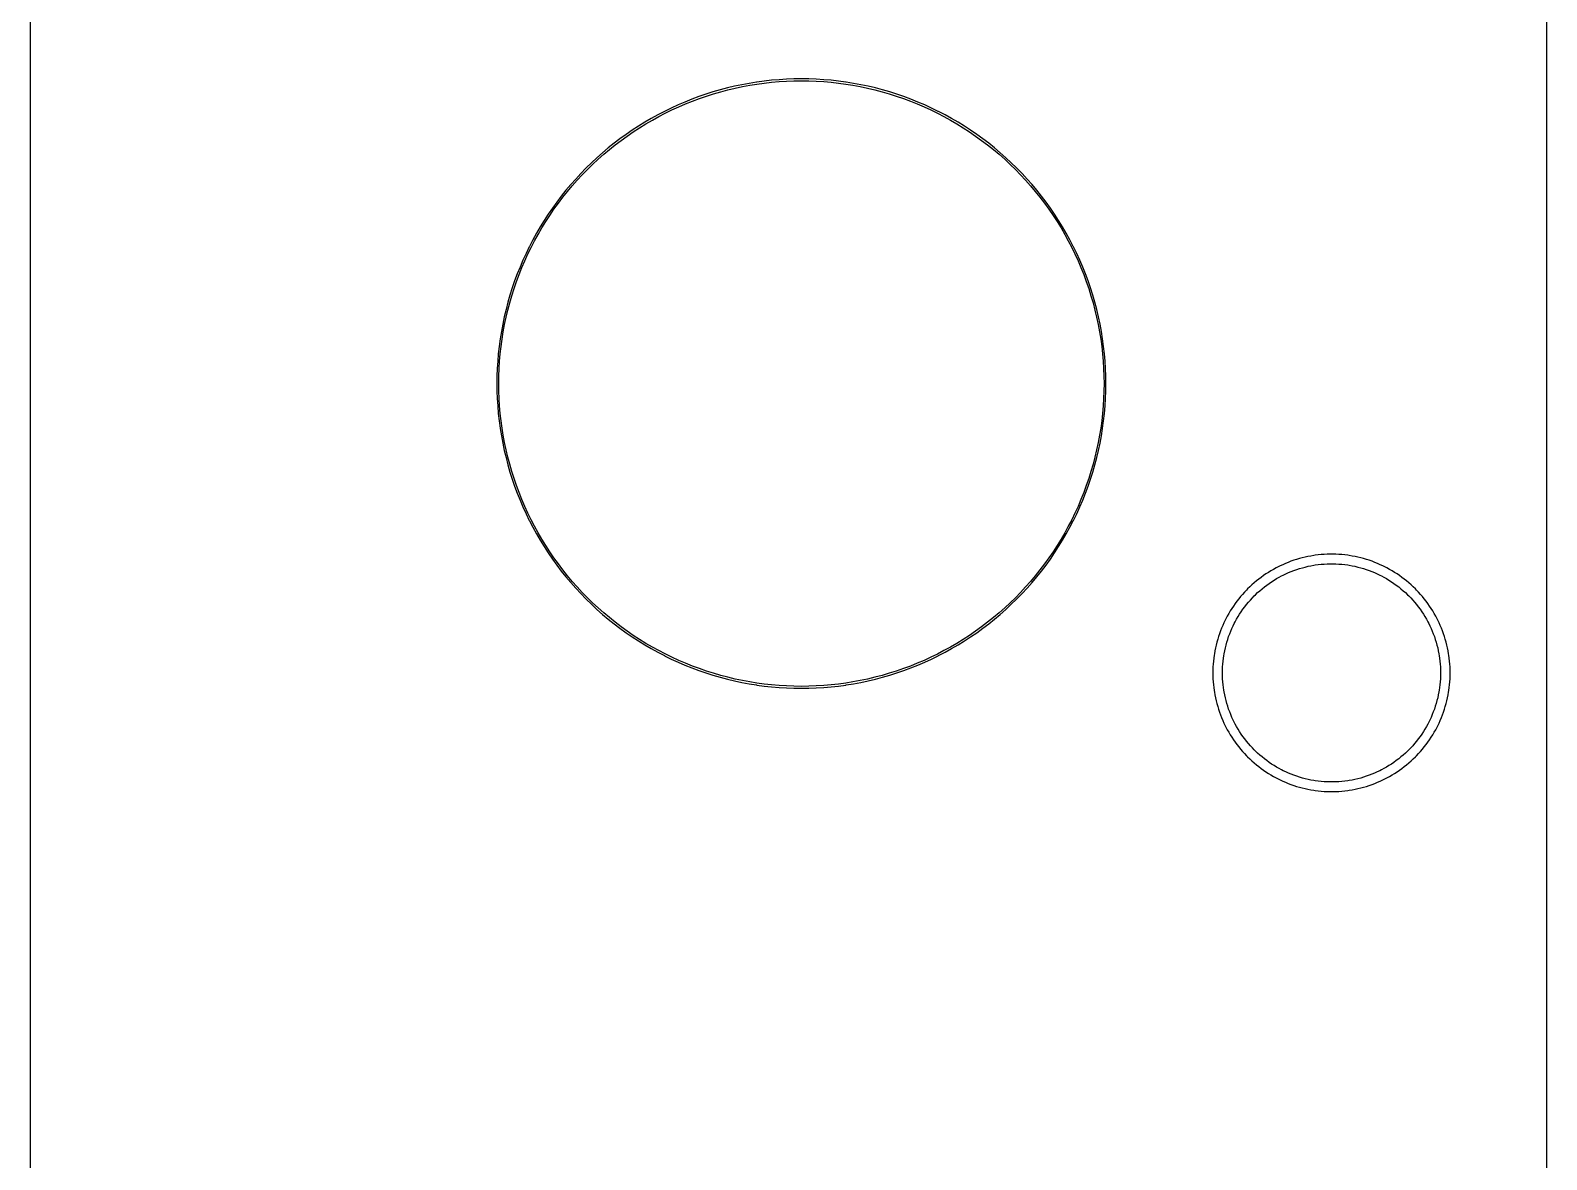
# Model space of a CAD drawing. Extents: x 1 to 21, y 9 to 138.
# Drawn here: x 1.35 to 21.33, y 31.62 to 46.5 of the extents above; entities that cross this region are included whole.
import ezdxf

# ---------------------------------------------------------------- set-up
doc = ezdxf.new("R2010")
doc.units = 0

msp = doc.modelspace()

# ---------------------------------------------------------------- linework, layer by layer
at = {"color": 5, "true_color": 0x0000ff}
msp.add_polyline3d([(21.33244, 9.25398, 0), (21.33244, 137.7541, 0), (1.35229, 137.7541, 0), (1.35229, 9.25398, 0), (21.33244, 9.25398, 0)], close=True, dxfattribs=at)
at = {"color": 34, "true_color": 0x008000}
for points in [[(1.3523, 9.25398, 0), (21.33244, 9.25398, 0), (21.33244, 137.75411, 0), (1.3523, 137.75411, 0), (1.3523, 9.25398, 0)], [(11.41425, 45.85538, 0), (11.31595, 45.85182, 0), (11.21816, 45.84573, 0), (11.12012, 45.83734, 0), (11.02258, 45.82668, 0), (10.9253, 45.81347, 0), (10.92137, 45.81285, 0), (10.8246, 45.7971, 0), (10.72808, 45.77906, 0), (10.63207, 45.75874, 0), (10.53656, 45.73614, 0), (10.44157, 45.71125, 0), (10.34733, 45.68381, 0), (10.25361, 45.6541, 0), (10.1609, 45.62209, 0), (10.06869, 45.58806, 0), (9.97776, 45.55148, 0), (9.88734, 45.51287, 0), (9.79818, 45.47198, 0), (9.71005, 45.4288, 0), (9.70651, 45.42699, 0), (9.61913, 45.38178, 0), (9.53328, 45.33454, 0), (9.44844, 45.28526, 0), (9.36488, 45.2337, 0), (9.28257, 45.18011, 0), (9.20154, 45.12448, 0), (9.12205, 45.06708, 0), (9.04382, 45.00764, 0), (8.96737, 44.94617, 0), (8.89218, 44.88318, 0), (8.81852, 44.8179, 0), (8.74663, 44.7511, 0), (8.67628, 44.68277, 0), (8.67347, 44.67996, 0), (8.60515, 44.60961, 0), (8.53834, 44.53772, 0), (8.47307, 44.46406, 0), (8.41006, 44.38888, 0), (8.34861, 44.31243, 0), (8.28917, 44.23419, 0), (8.23176, 44.15469, 0), (8.17614, 44.07367, 0), (8.12255, 43.99137, 0), (8.07098, 43.9078, 0), (8.02171, 43.82297, 0), (7.97446, 43.73712, 0), (7.92925, 43.64974, 0), (7.92745, 43.6462, 0), (7.88427, 43.55806, 0), (7.84337, 43.46891, 0), (7.80477, 43.37848, 0), (7.76819, 43.28755, 0), (7.73415, 43.19535, 0), (7.70215, 43.10264, 0), (7.67243, 43.00891, 0), (7.645, 42.91468, 0), (7.62011, 42.81968, 0), (7.5975, 42.72418, 0), (7.57718, 42.62817, 0), (7.55915, 42.53165, 0), (7.5434, 42.43487, 0), (7.54278, 42.43095, 0), (7.52957, 42.33367, 0), (7.5189, 42.23613, 0), (7.51052, 42.13809, 0), (7.50442, 42.0403, 0), (7.50087, 41.942, 0), (7.4996, 41.84395, 0), (7.50087, 41.74591, 0), (7.50442, 41.64761, 0), (7.51052, 41.54981, 0), (7.5189, 41.45178, 0), (7.52957, 41.35423, 0), (7.54278, 41.25696, 0), (7.5434, 41.25304, 0), (7.55915, 41.15626, 0), (7.57718, 41.05974, 0), (7.5975, 40.96373, 0), (7.62011, 40.86822, 0), (7.645, 40.77323, 0), (7.67243, 40.679, 0), (7.70215, 40.58527, 0), (7.73415, 40.49255, 0), (7.76819, 40.40036, 0), (7.80477, 40.30943, 0), (7.84337, 40.219, 0), (7.88427, 40.12984, 0), (7.92745, 40.04171, 0), (7.92925, 40.03817, 0), (7.97446, 39.95079, 0), (8.02171, 39.86493, 0), (8.07098, 39.78011, 0), (8.12255, 39.69654, 0), (8.17614, 39.61424, 0), (8.23176, 39.53322, 0), (8.28917, 39.45371, 0), (8.34861, 39.37548, 0), (8.41006, 39.29903, 0), (8.47307, 39.22385, 0), (8.53834, 39.15019, 0), (8.60515, 39.0783, 0), (8.67347, 39.00795, 0), (8.67628, 39.00513, 0), (8.74663, 38.93681, 0), (8.81852, 38.87001, 0), (8.89218, 38.80473, 0), (8.96737, 38.74174, 0), (9.04382, 38.68027, 0), (9.12205, 38.62083, 0), (9.20154, 38.56342, 0), (9.28257, 38.5078, 0), (9.36488, 38.45421, 0), (9.44844, 38.40265, 0), (9.53328, 38.35337, 0), (9.61913, 38.30613, 0), (9.6194, 38.30599, 0), (9.70651, 38.26092, 0), (9.71005, 38.25911, 0), (9.79818, 38.21593, 0), (9.88734, 38.17504, 0), (9.97776, 38.13642, 0), (10.06869, 38.09985, 0), (10.1609, 38.06582, 0), (10.25361, 38.03381, 0), (10.34733, 38.0041, 0), (10.44157, 37.97666, 0), (10.53656, 37.95177, 0), (10.63207, 37.92917, 0), (10.72808, 37.90885, 0), (10.8246, 37.89081, 0), (10.92137, 37.87506, 0), (10.9253, 37.87444, 0), (11.02258, 37.86123, 0), (11.12012, 37.85056, 0), (11.21816, 37.84218, 0), (11.31595, 37.83609, 0), (11.41425, 37.83253, 0), (11.51229, 37.83126, 0), (11.61034, 37.83253, 0), (11.70863, 37.83609, 0), (11.80642, 37.84218, 0), (11.90447, 37.85056, 0), (12.002, 37.86123, 0), (12.09929, 37.87444, 0), (12.10321, 37.87506, 0), (12.19998, 37.89081, 0), (12.2965, 37.90885, 0), (12.39252, 37.92917, 0), (12.48802, 37.95177, 0), (12.58302, 37.97666, 0), (12.67725, 38.0041, 0), (12.77098, 38.03381, 0), (12.86369, 38.06582, 0), (12.95589, 38.09985, 0), (13.04682, 38.13642, 0), (13.13724, 38.17504, 0), (13.2264, 38.21593, 0), (13.31454, 38.25911, 0), (13.31808, 38.26092, 0), (13.40518, 38.30599, 0), (13.40545, 38.30613, 0), (13.4913, 38.35337, 0), (13.57614, 38.40265, 0), (13.65971, 38.45421, 0), (13.742, 38.5078, 0), (13.82303, 38.56342, 0), (13.90253, 38.62083, 0), (13.98076, 38.68027, 0), (14.05722, 38.74174, 0), (14.1324, 38.80473, 0), (14.20606, 38.87001, 0), (14.27794, 38.93681, 0), (14.3483, 39.00513, 0), (14.35111, 39.00795, 0), (14.41944, 39.0783, 0), (14.48624, 39.15019, 0), (14.55152, 39.22385, 0), (14.61451, 39.29903, 0), (14.67598, 39.37548, 0), (14.73541, 39.45371, 0), (14.79282, 39.53322, 0), (14.84844, 39.61424, 0), (14.90204, 39.69654, 0), (14.9536, 39.78011, 0), (15.00287, 39.86493, 0), (15.05012, 39.95079, 0), (15.09533, 40.03817, 0), (15.09713, 40.04171, 0), (15.14031, 40.12984, 0), (15.18121, 40.219, 0), (15.21982, 40.30943, 0), (15.25639, 40.40036, 0), (15.29043, 40.49255, 0), (15.32243, 40.58527, 0), (15.35215, 40.679, 0), (15.37958, 40.77323, 0), (15.40447, 40.86822, 0), (15.42708, 40.96373, 0), (15.4474, 41.05974, 0), (15.46543, 41.15626, 0), (15.48118, 41.25304, 0), (15.4818, 41.25696, 0), (15.49501, 41.35423, 0), (15.50568, 41.45178, 0), (15.51406, 41.54981, 0), (15.52016, 41.64761, 0), (15.52371, 41.74591, 0), (15.52498, 41.84395, 0), (15.52371, 41.942, 0), (15.52016, 42.0403, 0), (15.51406, 42.13809, 0), (15.50568, 42.23613, 0), (15.49501, 42.33367, 0), (15.4818, 42.43095, 0), (15.48118, 42.43487, 0), (15.46543, 42.53165, 0), (15.4474, 42.62817, 0), (15.42708, 42.72418, 0), (15.40447, 42.81968, 0), (15.37958, 42.91468, 0), (15.35215, 43.00891, 0), (15.32243, 43.10264, 0), (15.29043, 43.19535, 0), (15.25639, 43.28755, 0), (15.21982, 43.37848, 0), (15.18121, 43.46891, 0), (15.14031, 43.55806, 0), (15.09713, 43.6462, 0), (15.09533, 43.64974, 0), (15.05012, 43.73712, 0), (15.00287, 43.82297, 0), (14.9536, 43.9078, 0), (14.90204, 43.99137, 0), (14.84844, 44.07367, 0), (14.79282, 44.15469, 0), (14.73541, 44.23419, 0), (14.67598, 44.31243, 0), (14.61451, 44.38888, 0), (14.55152, 44.46406, 0), (14.48624, 44.53772, 0), (14.41944, 44.60961, 0), (14.35111, 44.67996, 0), (14.3483, 44.68277, 0), (14.27794, 44.7511, 0), (14.20606, 44.8179, 0), (14.1324, 44.88318, 0), (14.05722, 44.94617, 0), (13.98076, 45.00764, 0), (13.90253, 45.06708, 0), (13.82303, 45.12448, 0), (13.742, 45.18011, 0), (13.65971, 45.2337, 0), (13.57614, 45.28526, 0), (13.4913, 45.33454, 0), (13.40545, 45.38178, 0), (13.31808, 45.42699, 0), (13.31454, 45.4288, 0), (13.2264, 45.47198, 0), (13.13724, 45.51287, 0), (13.04682, 45.55148, 0), (12.95589, 45.58806, 0), (12.86369, 45.62209, 0), (12.77098, 45.6541, 0), (12.67725, 45.68381, 0), (12.58302, 45.71125, 0), (12.48802, 45.73614, 0), (12.39252, 45.75874, 0), (12.2965, 45.77906, 0), (12.19998, 45.7971, 0), (12.10321, 45.81285, 0), (12.09929, 45.81347, 0), (12.002, 45.82668, 0), (11.90447, 45.83734, 0), (11.80642, 45.84573, 0), (11.70863, 45.85182, 0), (11.61034, 45.85538, 0), (11.51229, 45.85665, 0), (11.41425, 45.85538, 0)], [(11.70863, 37.86149, 0), (11.61034, 37.85793, 0), (11.51229, 37.85666, 0), (11.41425, 37.85793, 0), (11.31595, 37.86149, 0), (11.21816, 37.86759, 0), (11.12012, 37.87597, 0), (11.02258, 37.88664, 0), (10.92632, 37.89969, 0), (10.83245, 37.91496, 0), (10.73593, 37.933, 0), (10.63992, 37.95332, 0), (10.54441, 37.97593, 0), (10.44942, 38.00081, 0), (10.35518, 38.02825, 0), (10.26146, 38.05796, 0), (10.16874, 38.08997, 0), (10.07654, 38.12401, 0), (9.98561, 38.16059, 0), (9.89519, 38.19919, 0), (9.80603, 38.24009, 0), (9.71887, 38.2828, 0), (9.63406, 38.32668, 0), (9.5482, 38.37392, 0), (9.46336, 38.4232, 0), (9.37981, 38.47476, 0), (9.29751, 38.52835, 0), (9.21648, 38.58397, 0), (9.13698, 38.64138, 0), (9.05875, 38.70082, 0), (8.9823, 38.76229, 0), (8.9071, 38.82528, 0), (8.83344, 38.89056, 0), (8.76157, 38.95736, 0), (8.6928, 39.02413, 0), (8.6257, 39.09323, 0), (8.55889, 39.16512, 0), (8.49362, 39.23878, 0), (8.43061, 39.31396, 0), (8.36916, 39.39041, 0), (8.30972, 39.46864, 0), (8.25231, 39.54815, 0), (8.19669, 39.62917, 0), (8.1431, 39.71147, 0), (8.09153, 39.79504, 0), (8.04226, 39.87986, 0), (7.99501, 39.96571, 0), (7.95123, 40.05034, 0), (7.90843, 40.1377, 0), (7.86753, 40.22685, 0), (7.82892, 40.31727, 0), (7.79235, 40.4082, 0), (7.75831, 40.50041, 0), (7.72631, 40.59312, 0), (7.69659, 40.68685, 0), (7.66916, 40.78108, 0), (7.64427, 40.87608, 0), (7.62166, 40.97158, 0), (7.60134, 41.06759, 0), (7.58331, 41.16411, 0), (7.56808, 41.25769, 0), (7.55497, 41.35423, 0), (7.5443, 41.45178, 0), (7.53592, 41.54981, 0), (7.52982, 41.64761, 0), (7.52627, 41.74591, 0), (7.525, 41.84395, 0), (7.52627, 41.942, 0), (7.52982, 42.0403, 0), (7.53592, 42.13809, 0), (7.5443, 42.23613, 0), (7.55497, 42.33367, 0), (7.56808, 42.43022, 0), (7.58331, 42.5238, 0), (7.60134, 42.62032, 0), (7.62166, 42.71633, 0), (7.64427, 42.81183, 0), (7.66916, 42.90683, 0), (7.69659, 43.00106, 0), (7.72631, 43.09479, 0), (7.75831, 43.1875, 0), (7.79235, 43.2797, 0), (7.82892, 43.37063, 0), (7.86753, 43.46106, 0), (7.90843, 43.55021, 0), (7.95123, 43.63757, 0), (7.99501, 43.72219, 0), (8.04226, 43.80804, 0), (8.09153, 43.89287, 0), (8.1431, 43.97644, 0), (8.19669, 44.05874, 0), (8.25231, 44.13976, 0), (8.30972, 44.21926, 0), (8.36916, 44.2975, 0), (8.43061, 44.37395, 0), (8.49362, 44.44913, 0), (8.55889, 44.52279, 0), (8.6257, 44.59468, 0), (8.69264, 44.6636, 0), (8.76157, 44.73055, 0), (8.83344, 44.79735, 0), (8.9071, 44.86263, 0), (8.9823, 44.92562, 0), (9.05875, 44.98709, 0), (9.13698, 45.04653, 0), (9.21648, 45.10393, 0), (9.29751, 45.15956, 0), (9.37981, 45.21315, 0), (9.46336, 45.26471, 0), (9.5482, 45.31399, 0), (9.63406, 45.36123, 0), (9.71887, 45.40511, 0), (9.80603, 45.44782, 0), (9.89519, 45.48871, 0), (9.98561, 45.52732, 0), (10.07654, 45.5639, 0), (10.16874, 45.59793, 0), (10.26146, 45.62994, 0), (10.35518, 45.65966, 0), (10.44942, 45.68709, 0), (10.54441, 45.71198, 0), (10.63992, 45.73459, 0), (10.73593, 45.75491, 0), (10.83245, 45.77294, 0), (10.92597, 45.78816, 0), (11.02258, 45.80128, 0), (11.12012, 45.81194, 0), (11.21816, 45.82033, 0), (11.31595, 45.82642, 0), (11.41425, 45.82998, 0), (11.51229, 45.83125, 0), (11.61034, 45.82998, 0), (11.70863, 45.82642, 0), (11.80642, 45.82033, 0), (11.90447, 45.81194, 0), (12.002, 45.80128, 0), (12.09856, 45.78817, 0), (12.19213, 45.77294, 0), (12.28865, 45.75491, 0), (12.38467, 45.73459, 0), (12.48017, 45.71198, 0), (12.57517, 45.68709, 0), (12.6694, 45.65966, 0), (12.76313, 45.62994, 0), (12.85584, 45.59793, 0), (12.94804, 45.5639, 0), (13.03897, 45.52732, 0), (13.12939, 45.48871, 0), (13.21855, 45.44782, 0), (13.30554, 45.40521, 0), (13.39052, 45.36123, 0), (13.47637, 45.31399, 0), (13.56121, 45.26471, 0), (13.64478, 45.21315, 0), (13.72707, 45.15956, 0), (13.8081, 45.10393, 0), (13.8876, 45.04653, 0), (13.96583, 44.98709, 0), (14.04229, 44.92562, 0), (14.11747, 44.86263, 0), (14.19113, 44.79735, 0), (14.26301, 44.73055, 0), (14.33195, 44.6636, 0), (14.39889, 44.59468, 0), (14.46569, 44.52279, 0), (14.53097, 44.44913, 0), (14.59396, 44.37395, 0), (14.65543, 44.2975, 0), (14.71486, 44.21926, 0), (14.77227, 44.13976, 0), (14.82789, 44.05874, 0), (14.88149, 43.97644, 0), (14.93305, 43.89287, 0), (14.98232, 43.80804, 0), (15.02957, 43.72219, 0), (15.07354, 43.6372, 0), (15.11616, 43.55021, 0), (15.15705, 43.46106, 0), (15.19566, 43.37063, 0), (15.23223, 43.2797, 0), (15.26627, 43.1875, 0), (15.29827, 43.09479, 0), (15.32799, 43.00106, 0), (15.35542, 42.90683, 0), (15.38032, 42.81183, 0), (15.40292, 42.71633, 0), (15.42324, 42.62032, 0), (15.44128, 42.5238, 0), (15.4565, 42.43024, 0), (15.46961, 42.33367, 0), (15.48028, 42.23613, 0), (15.48866, 42.13809, 0), (15.49476, 42.0403, 0), (15.49831, 41.942, 0), (15.49958, 41.84395, 0), (15.49831, 41.74591, 0), (15.49476, 41.64761, 0), (15.48866, 41.54981, 0), (15.48028, 41.45178, 0), (15.46961, 41.35423, 0), (15.4565, 41.25767, 0), (15.44128, 41.16411, 0), (15.42324, 41.06759, 0), (15.40292, 40.97158, 0), (15.38032, 40.87608, 0), (15.35542, 40.78108, 0), (15.32799, 40.68685, 0), (15.29827, 40.59312, 0), (15.26627, 40.50041, 0), (15.23223, 40.4082, 0), (15.19566, 40.31727, 0), (15.15705, 40.22685, 0), (15.11616, 40.1377, 0), (15.07354, 40.0507, 0), (15.02957, 39.96571, 0), (14.98232, 39.87986, 0), (14.93305, 39.79504, 0), (14.88149, 39.71147, 0), (14.82789, 39.62917, 0), (14.77227, 39.54815, 0), (14.71486, 39.46864, 0), (14.65543, 39.39041, 0), (14.59396, 39.31396, 0), (14.53097, 39.23878, 0), (14.46569, 39.16512, 0), (14.39889, 39.09323, 0), (14.33178, 39.02414, 0), (14.26301, 38.95736, 0), (14.19113, 38.89056, 0), (14.11747, 38.82528, 0), (14.04229, 38.76229, 0), (13.96583, 38.70082, 0), (13.8876, 38.64138, 0), (13.8081, 38.58397, 0), (13.72707, 38.52835, 0), (13.64478, 38.47476, 0), (13.56121, 38.4232, 0), (13.47637, 38.37392, 0), (13.39052, 38.32668, 0), (13.30554, 38.2827, 0), (13.21855, 38.24009, 0), (13.12939, 38.19919, 0), (13.03897, 38.16059, 0), (12.94804, 38.12401, 0), (12.85584, 38.08997, 0), (12.76313, 38.05796, 0), (12.6694, 38.02825, 0), (12.57517, 38.00081, 0), (12.48017, 37.97593, 0), (12.38467, 37.95332, 0), (12.28865, 37.933, 0), (12.19213, 37.91496, 0), (12.09821, 37.89968, 0), (12.002, 37.88664, 0), (11.90447, 37.87597, 0), (11.80642, 37.86759, 0), (11.70863, 37.86149, 0)], [(18.47773, 39.59758, 0), (18.43887, 39.59655, 0), (18.40001, 39.59453, 0), (18.36114, 39.59147, 0), (18.32254, 39.58742, 0), (18.28368, 39.58234, 0), (18.26405, 39.57923, 0), (18.2257, 39.57314, 0), (18.18734, 39.56602, 0), (18.14924, 39.55815, 0), (18.1114, 39.54901, 0), (18.07381, 39.5391, 0), (18.03647, 39.52818, 0), (17.99938, 39.51624, 0), (17.96256, 39.50329, 0), (17.92623, 39.48932, 0), (17.89017, 39.47458, 0), (17.85461, 39.45884, 0), (17.81929, 39.44233, 0), (17.7845, 39.42479, 0), (17.7668, 39.41578, 0), (17.73251, 39.39723, 0), (17.69873, 39.37793, 0), (17.66545, 39.35761, 0), (17.63269, 39.33679, 0), (17.60043, 39.31469, 0), (17.56868, 39.29208, 0), (17.53769, 39.26845, 0), (17.50747, 39.24407, 0), (17.47749, 39.21893, 0), (17.44854, 39.19328, 0), (17.42008, 39.16661, 0), (17.39239, 39.13917, 0), (17.37836, 39.12513, 0), (17.35143, 39.09693, 0), (17.32501, 39.06823, 0), (17.29962, 39.03877, 0), (17.27471, 39.00878, 0), (17.25085, 38.97806, 0), (17.22773, 38.94682, 0), (17.20538, 38.91481, 0), (17.18405, 38.8823, 0), (17.16322, 38.84928, 0), (17.14366, 38.81575, 0), (17.12461, 38.78172, 0), (17.10658, 38.74716, 0), (17.09756, 38.72947, 0), (17.08054, 38.69442, 0), (17.06428, 38.65885, 0), (17.04904, 38.62305, 0), (17.03482, 38.58697, 0), (17.02136, 38.5504, 0), (17.00891, 38.51332, 0), (16.99748, 38.47623, 0), (16.98707, 38.43864, 0), (16.97767, 38.40105, 0), (16.96903, 38.36295, 0), (16.96141, 38.32459, 0), (16.95506, 38.28624, 0), (16.95196, 38.26662, 0), (16.94637, 38.22826, 0), (16.94179, 38.1894, 0), (16.93824, 38.15079, 0), (16.9357, 38.11193, 0), (16.93417, 38.07282, 0), (16.93367, 38.03396, 0), (16.93417, 37.99508, 0), (16.9357, 37.95597, 0), (16.93824, 37.91711, 0), (16.94179, 37.87851, 0), (16.94637, 37.83965, 0), (16.95196, 37.80129, 0), (16.95506, 37.78167, 0), (16.96141, 37.74331, 0), (16.96903, 37.70496, 0), (16.97767, 37.66686, 0), (16.98707, 37.62927, 0), (16.99748, 37.59167, 0), (17.00891, 37.55458, 0), (17.02136, 37.51751, 0), (17.03482, 37.48093, 0), (17.04904, 37.44486, 0), (17.06428, 37.40905, 0), (17.08054, 37.37348, 0), (17.09756, 37.33844, 0), (17.10658, 37.32074, 0), (17.12461, 37.28619, 0), (17.14366, 37.25216, 0), (17.16322, 37.21862, 0), (17.18405, 37.1856, 0), (17.20538, 37.1531, 0), (17.22773, 37.12109, 0), (17.25085, 37.08985, 0), (17.27471, 37.05912, 0), (17.29962, 37.02914, 0), (17.32501, 36.99968, 0), (17.35143, 36.97097, 0), (17.37836, 36.94278, 0), (17.39239, 36.92874, 0), (17.42008, 36.9013, 0), (17.44854, 36.87463, 0), (17.47749, 36.84897, 0), (17.50747, 36.82383, 0), (17.53769, 36.79945, 0), (17.56868, 36.77583, 0), (17.60043, 36.75322, 0), (17.63269, 36.73111, 0), (17.66545, 36.71029, 0), (17.69873, 36.68998, 0), (17.73251, 36.67067, 0), (17.7668, 36.65213, 0), (17.7845, 36.64311, 0), (17.81929, 36.62558, 0), (17.85461, 36.60907, 0), (17.89017, 36.59333, 0), (17.92623, 36.57859, 0), (17.96256, 36.56462, 0), (17.99938, 36.55167, 0), (18.03647, 36.53973, 0), (18.07381, 36.52881, 0), (18.1114, 36.5189, 0), (18.14924, 36.50976, 0), (18.18734, 36.50189, 0), (18.2257, 36.49477, 0), (18.26405, 36.48868, 0), (18.28368, 36.48557, 0), (18.32254, 36.48049, 0), (18.36114, 36.47643, 0), (18.40001, 36.47338, 0), (18.43887, 36.47135, 0), (18.47773, 36.47032, 0), (18.51685, 36.47032, 0), (18.55571, 36.47135, 0), (18.59457, 36.47338, 0), (18.63344, 36.47643, 0), (18.67204, 36.48049, 0), (18.71089, 36.48557, 0), (18.73053, 36.48868, 0), (18.76888, 36.49477, 0), (18.80724, 36.50189, 0), (18.84534, 36.50976, 0), (18.88318, 36.5189, 0), (18.92077, 36.52881, 0), (18.95811, 36.53973, 0), (18.9952, 36.55167, 0), (19.03203, 36.56462, 0), (19.06834, 36.57859, 0), (19.10442, 36.59333, 0), (19.13998, 36.60907, 0), (19.17528, 36.62558, 0), (19.21008, 36.64311, 0), (19.22778, 36.65213, 0), (19.26207, 36.67067, 0), (19.29585, 36.68998, 0), (19.32913, 36.71029, 0), (19.36189, 36.73111, 0), (19.39415, 36.75322, 0), (19.42589, 36.77583, 0), (19.45689, 36.79945, 0), (19.48712, 36.82383, 0), (19.51709, 36.84897, 0), (19.54604, 36.87463, 0), (19.57449, 36.9013, 0), (19.60218, 36.92874, 0), (19.61623, 36.94278, 0), (19.64314, 36.97097, 0), (19.66957, 36.99968, 0), (19.69497, 37.02914, 0), (19.71986, 37.05912, 0), (19.74373, 37.08985, 0), (19.76685, 37.12109, 0), (19.7892, 37.1531, 0), (19.81054, 37.1856, 0), (19.83136, 37.21862, 0), (19.85091, 37.25216, 0), (19.86996, 37.28619, 0), (19.88801, 37.32074, 0), (19.89703, 37.33844, 0), (19.91404, 37.37348, 0), (19.9303, 37.40905, 0), (19.94554, 37.44486, 0), (19.95976, 37.48093, 0), (19.97323, 37.51751, 0), (19.98567, 37.55458, 0), (19.9971, 37.59167, 0), (20.00752, 37.62927, 0), (20.01691, 37.66686, 0), (20.02555, 37.70496, 0), (20.03316, 37.74331, 0), (20.03952, 37.78167, 0), (20.04263, 37.80129, 0), (20.04822, 37.83965, 0), (20.05279, 37.87851, 0), (20.05633, 37.91711, 0), (20.05887, 37.95597, 0), (20.06041, 37.99508, 0), (20.06092, 38.03396, 0), (20.06041, 38.07282, 0), (20.05887, 38.11193, 0), (20.05633, 38.15079, 0), (20.05279, 38.1894, 0), (20.04822, 38.22826, 0), (20.04263, 38.26662, 0), (20.03952, 38.28624, 0), (20.03316, 38.32459, 0), (20.02555, 38.36295, 0), (20.01691, 38.40105, 0), (20.00752, 38.43864, 0), (19.9971, 38.47623, 0), (19.98567, 38.51332, 0), (19.97323, 38.5504, 0), (19.95976, 38.58697, 0), (19.94554, 38.62305, 0), (19.9303, 38.65885, 0), (19.91404, 38.69442, 0), (19.89703, 38.72947, 0), (19.88801, 38.74716, 0), (19.86996, 38.78172, 0), (19.85091, 38.81575, 0), (19.83136, 38.84928, 0), (19.81054, 38.8823, 0), (19.7892, 38.91481, 0), (19.76685, 38.94682, 0), (19.74373, 38.97806, 0), (19.71986, 39.00878, 0), (19.69497, 39.03877, 0), (19.66957, 39.06823, 0), (19.64314, 39.09693, 0), (19.61623, 39.12513, 0), (19.60218, 39.13917, 0), (19.57449, 39.16661, 0), (19.54604, 39.19328, 0), (19.51709, 39.21893, 0), (19.48712, 39.24407, 0), (19.45689, 39.26845, 0), (19.42589, 39.29208, 0), (19.39415, 39.31469, 0), (19.36189, 39.33679, 0), (19.32913, 39.35761, 0), (19.29585, 39.37793, 0), (19.26207, 39.39723, 0), (19.22778, 39.41578, 0), (19.21008, 39.42479, 0), (19.17528, 39.44233, 0), (19.13998, 39.45884, 0), (19.10442, 39.47458, 0), (19.06834, 39.48932, 0), (19.03203, 39.50329, 0), (18.9952, 39.51624, 0), (18.95811, 39.52818, 0), (18.92077, 39.5391, 0), (18.88318, 39.54901, 0), (18.84534, 39.55815, 0), (18.80724, 39.56602, 0), (18.76888, 39.57314, 0), (18.73053, 39.57923, 0), (18.71089, 39.58234, 0), (18.67204, 39.58742, 0), (18.63344, 39.59147, 0), (18.59457, 39.59453, 0), (18.55571, 39.59655, 0), (18.51685, 39.59758, 0), (18.47773, 39.59758, 0)], [(18.59457, 36.60038, 0), (18.55571, 36.59835, 0), (18.51685, 36.59733, 0), (18.47773, 36.59733, 0), (18.43887, 36.59835, 0), (18.40001, 36.60038, 0), (18.36114, 36.60343, 0), (18.32254, 36.60749, 0), (18.28406, 36.61252, 0), (18.26495, 36.61556, 0), (18.22659, 36.62267, 0), (18.18849, 36.63055, 0), (18.15065, 36.63969, 0), (18.11305, 36.6496, 0), (18.07572, 36.66052, 0), (18.03863, 36.67246, 0), (18.0018, 36.6854, 0), (17.96548, 36.69938, 0), (17.92941, 36.71411, 0), (17.89385, 36.72986, 0), (17.85855, 36.74637, 0), (17.8385, 36.75647, 0), (17.80716, 36.77342, 0), (17.77338, 36.79272, 0), (17.7401, 36.81304, 0), (17.70733, 36.83386, 0), (17.67508, 36.85597, 0), (17.64333, 36.87857, 0), (17.61234, 36.9022, 0), (17.58212, 36.92658, 0), (17.55214, 36.95173, 0), (17.52319, 36.97737, 0), (17.49474, 37.00405, 0), (17.47862, 37.02002, 0), (17.45418, 37.04563, 0), (17.42776, 37.07433, 0), (17.40236, 37.10378, 0), (17.37747, 37.13377, 0), (17.35359, 37.16449, 0), (17.33048, 37.19574, 0), (17.30812, 37.22775, 0), (17.28679, 37.26026, 0), (17.26596, 37.29328, 0), (17.24641, 37.32681, 0), (17.22736, 37.36084, 0), (17.21533, 37.38387, 0), (17.20132, 37.41274, 0), (17.18507, 37.4483, 0), (17.16983, 37.48411, 0), (17.1556, 37.52018, 0), (17.14214, 37.55675, 0), (17.1297, 37.59384, 0), (17.11827, 37.63092, 0), (17.10785, 37.66851, 0), (17.09845, 37.70611, 0), (17.08982, 37.74421, 0), (17.0822, 37.78255, 0), (17.07788, 37.80865, 0), (17.07337, 37.83965, 0), (17.0688, 37.87851, 0), (17.06524, 37.91711, 0), (17.0627, 37.95597, 0), (17.06118, 37.99508, 0), (17.06066, 38.03396, 0), (17.06118, 38.07282, 0), (17.0627, 38.11193, 0), (17.06524, 38.15079, 0), (17.0688, 38.1894, 0), (17.07337, 38.22826, 0), (17.07786, 38.25911, 0), (17.0822, 38.28535, 0), (17.08982, 38.3237, 0), (17.09845, 38.3618, 0), (17.10785, 38.3994, 0), (17.11827, 38.43699, 0), (17.1297, 38.47406, 0), (17.14214, 38.51115, 0), (17.1556, 38.54773, 0), (17.16983, 38.58379, 0), (17.18507, 38.61961, 0), (17.20132, 38.65517, 0), (17.21531, 38.68399, 0), (17.22736, 38.70707, 0), (17.24641, 38.7411, 0), (17.26596, 38.77463, 0), (17.28679, 38.80765, 0), (17.30812, 38.84015, 0), (17.33048, 38.87216, 0), (17.35359, 38.90341, 0), (17.37747, 38.93414, 0), (17.40236, 38.96412, 0), (17.42776, 38.99358, 0), (17.45418, 39.02228, 0), (17.47878, 39.04805, 0), (17.49474, 39.06386, 0), (17.52319, 39.09053, 0), (17.55214, 39.11618, 0), (17.58212, 39.14133, 0), (17.61234, 39.1657, 0), (17.64333, 39.18934, 0), (17.67508, 39.21194, 0), (17.70733, 39.23404, 0), (17.7401, 39.25486, 0), (17.77338, 39.27519, 0), (17.80716, 39.29449, 0), (17.8385, 39.31144, 0), (17.85855, 39.32154, 0), (17.89385, 39.33805, 0), (17.92941, 39.3538, 0), (17.96548, 39.36853, 0), (18.0018, 39.3825, 0), (18.03863, 39.39544, 0), (18.07572, 39.40739, 0), (18.11305, 39.41831, 0), (18.15065, 39.42822, 0), (18.18849, 39.43736, 0), (18.22659, 39.44524, 0), (18.26495, 39.45235, 0), (18.28406, 39.45539, 0), (18.32254, 39.46042, 0), (18.36114, 39.46448, 0), (18.40001, 39.46752, 0), (18.43887, 39.46956, 0), (18.47773, 39.47058, 0), (18.51685, 39.47058, 0), (18.55571, 39.46956, 0), (18.59457, 39.46752, 0), (18.63344, 39.46448, 0), (18.67204, 39.46042, 0), (18.71059, 39.45538, 0), (18.72964, 39.45235, 0), (18.76799, 39.44524, 0), (18.80609, 39.43736, 0), (18.84394, 39.42822, 0), (18.88153, 39.41831, 0), (18.91886, 39.40739, 0), (18.95595, 39.39544, 0), (18.99278, 39.3825, 0), (19.0291, 39.36853, 0), (19.06516, 39.3538, 0), (19.10072, 39.33805, 0), (19.13604, 39.32154, 0), (19.15596, 39.3115, 0), (19.18742, 39.29449, 0), (19.2212, 39.27519, 0), (19.25448, 39.25486, 0), (19.28724, 39.23404, 0), (19.3195, 39.21194, 0), (19.35125, 39.18934, 0), (19.38224, 39.1657, 0), (19.41247, 39.14133, 0), (19.44244, 39.11618, 0), (19.47139, 39.09053, 0), (19.49984, 39.06386, 0), (19.5159, 39.04795, 0), (19.5404, 39.02228, 0), (19.56682, 38.99358, 0), (19.59222, 38.96412, 0), (19.61711, 38.93414, 0), (19.64098, 38.90341, 0), (19.6641, 38.87216, 0), (19.68645, 38.84015, 0), (19.70779, 38.80765, 0), (19.72862, 38.77463, 0), (19.74818, 38.7411, 0), (19.76723, 38.70707, 0), (19.77927, 38.68399, 0), (19.79326, 38.65517, 0), (19.80951, 38.61961, 0), (19.82475, 38.58379, 0), (19.83898, 38.54773, 0), (19.85244, 38.51115, 0), (19.86489, 38.47406, 0), (19.87632, 38.43699, 0), (19.88673, 38.3994, 0), (19.89613, 38.3618, 0), (19.90476, 38.3237, 0), (19.91238, 38.28535, 0), (19.91672, 38.25911, 0), (19.9212, 38.22826, 0), (19.92579, 38.1894, 0), (19.92934, 38.15079, 0), (19.93188, 38.11193, 0), (19.9334, 38.07282, 0), (19.93391, 38.03396, 0), (19.9334, 37.99508, 0), (19.93188, 37.95597, 0), (19.92934, 37.91711, 0), (19.92579, 37.87851, 0), (19.9212, 37.83965, 0), (19.91669, 37.80856, 0), (19.91238, 37.78255, 0), (19.90476, 37.74421, 0), (19.89613, 37.70611, 0), (19.88673, 37.66851, 0), (19.87632, 37.63092, 0), (19.86489, 37.59384, 0), (19.85244, 37.55675, 0), (19.83898, 37.52018, 0), (19.82475, 37.48411, 0), (19.80951, 37.4483, 0), (19.79326, 37.41274, 0), (19.7792, 37.38378, 0), (19.76723, 37.36084, 0), (19.74818, 37.32681, 0), (19.72862, 37.29328, 0), (19.70779, 37.26026, 0), (19.68645, 37.22775, 0), (19.6641, 37.19574, 0), (19.64098, 37.16449, 0), (19.61711, 37.13377, 0), (19.59222, 37.10378, 0), (19.56682, 37.07433, 0), (19.5404, 37.04563, 0), (19.51606, 37.02012, 0), (19.49984, 37.00405, 0), (19.47139, 36.97737, 0), (19.44244, 36.95173, 0), (19.41247, 36.92658, 0), (19.38224, 36.9022, 0), (19.35125, 36.87857, 0), (19.3195, 36.85597, 0), (19.28724, 36.83386, 0), (19.25448, 36.81304, 0), (19.2212, 36.79272, 0), (19.18742, 36.77342, 0), (19.15596, 36.75641, 0), (19.13604, 36.74637, 0), (19.10072, 36.72986, 0), (19.06516, 36.71411, 0), (19.0291, 36.69938, 0), (18.99278, 36.6854, 0), (18.95595, 36.67246, 0), (18.91886, 36.66052, 0), (18.88153, 36.6496, 0), (18.84394, 36.63969, 0), (18.80609, 36.63055, 0), (18.76799, 36.62267, 0), (18.72964, 36.61556, 0), (18.71059, 36.61253, 0), (18.67204, 36.60749, 0), (18.63344, 36.60343, 0), (18.59457, 36.60038, 0)]]:
    msp.add_polyline3d(points, close=True, dxfattribs=at)

doc.saveas('drawing.dxf')
